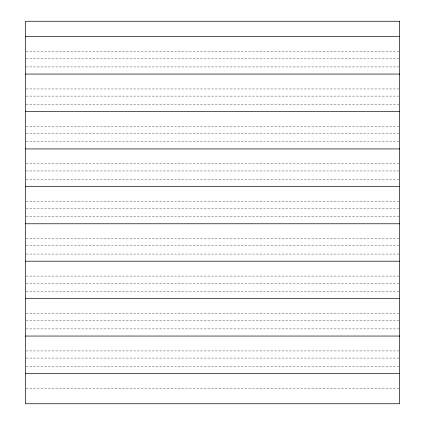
<?xml version="1.0" encoding="UTF-8"?>
<svg xmlns="http://www.w3.org/2000/svg" width="425" height="425" viewBox="0 0 425 425"><rect width="100%" height="100%" fill="white"/><g stroke="black" fill="none" stroke-linecap="round" stroke-linejoin="round"><path stroke-width="0.32" stroke-dasharray="2.12 1.59" d="M26.026 51.526L398.974 51.526M26.026 58.677L398.974 58.677M26.026 66.927L398.974 66.927M26.026 88.953L398.974 88.953M26.026 96.098L398.974 96.098M26.026 104.348L398.974 104.348M26.026 126.379L398.974 126.379M26.026 133.524L398.974 133.524M26.026 141.775L398.974 141.775M26.026 163.8L398.974 163.8M26.026 170.951L398.974 170.951M26.026 179.201L398.974 179.201M26.026 201.227L398.974 201.227M26.026 208.372L398.974 208.372M26.026 216.628L398.974 216.628M26.026 238.653L398.974 238.653M26.026 245.799L398.974 245.799M26.026 254.049L398.974 254.049M26.026 276.075L398.974 276.075M26.026 283.225L398.974 283.225M26.026 291.476L398.974 291.476M26.026 313.501L398.974 313.501M26.026 320.652L398.974 320.652M26.026 328.902L398.974 328.902M26.026 350.928L398.974 350.928M26.026 358.073L398.974 358.073M26.026 366.323L398.974 366.323M26.026 388.349L398.974 388.349"/><path stroke-width="0.64" d="M25.378 36.651L399.622 36.651M25.378 74.072L399.622 74.072M25.378 111.499L399.622 111.499M25.378 148.925L399.622 148.925M25.378 186.347L399.622 186.347M25.378 223.773L399.622 223.773M25.378 261.2L399.622 261.2M25.378 298.621L399.622 298.621M25.378 336.047L399.622 336.047M25.378 373.474L399.622 373.474M399.622 21.25L25.378 21.25L25.378 403.75L399.622 403.75L399.622 21.25"/></g></svg>
